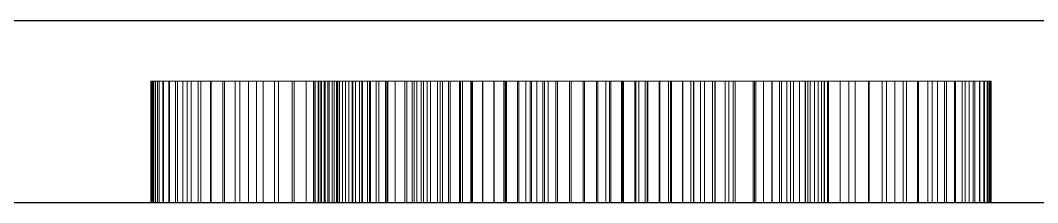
# Paper-space layout '01_三视图' of a CAD drawing. Header units: millimetres. Extents: x 8 to 439, y 8 to 289.
# Drawn here: x 155.847 to 157.524, y 66.5 to 66.8 of the extents above; entities that cross this region are included whole.
import ezdxf

# ---------------------------------------------------------------- set-up
doc = ezdxf.new("R2010")
doc.units = ezdxf.units.MM
doc.linetypes.add('WP_HIDDEN', pattern=[2.3, 1.5, -0.8])
doc.layers.add('HIDDEN', color=7, linetype='WP_HIDDEN', lineweight=13)
doc.layers.add('VISIBLE', color=7, linetype='CONTINUOUS', lineweight=25)

psp = doc.layouts.new('01_三视图')

# ---------------------------------------------------------------- linework, layer by layer
at = {"layer": 'HIDDEN'}
for points in [[(156.0635, 66.7), (156.0623, 66.7)], [(156.0623, 66.5), (156.0623, 66.7)], [(156.0623, 66.7), (156.0631, 66.7)], [(156.0631, 66.5), (156.0631, 66.7)], [(156.0631, 66.7), (156.0656, 66.7)], [(156.0672, 66.7), (156.0635, 66.7)], [(156.0635, 66.5), (156.0635, 66.7)], [(156.0656, 66.5), (156.0656, 66.7)], [(156.0656, 66.7), (156.0697, 66.7)], [(156.0732, 66.7), (156.0672, 66.7)], [(156.0672, 66.5), (156.0672, 66.7)], [(156.0697, 66.5), (156.0697, 66.7)], [(156.0697, 66.7), (156.0755, 66.7)], [(156.0817, 66.7), (156.0732, 66.7)], [(156.0732, 66.5), (156.0732, 66.7)], [(156.0755, 66.5), (156.0755, 66.7)], [(156.0755, 66.7), (156.0828, 66.7)], [(156.0926, 66.7), (156.0817, 66.7)], [(156.0817, 66.5), (156.0817, 66.7)], [(156.0828, 66.5), (156.0828, 66.7)], [(156.0828, 66.7), (156.0919, 66.7)], [(156.0919, 66.5), (156.0919, 66.7)], [(156.0919, 66.7), (156.1025, 66.7)], [(156.1059, 66.7), (156.0926, 66.7)], [(156.0926, 66.5), (156.0926, 66.7)], [(156.1025, 66.5), (156.1025, 66.7)], [(156.1025, 66.7), (156.1149, 66.7)], [(156.1217, 66.7), (156.1059, 66.7)], [(156.1059, 66.5), (156.1059, 66.7)], [(156.1149, 66.5), (156.1149, 66.7)], [(156.1149, 66.7), (156.1288, 66.7)], [(156.1399, 66.7), (156.1217, 66.7)], [(156.1217, 66.5), (156.1217, 66.7)], [(156.1288, 66.5), (156.1288, 66.7)], [(156.1288, 66.7), (156.1444, 66.7)], [(156.1399, 66.5), (156.1399, 66.7)], [(156.1604, 66.7), (156.1399, 66.7)], [(156.1444, 66.5), (156.1444, 66.7)], [(156.1444, 66.7), (156.1616, 66.7)], [(156.1604, 66.5), (156.1604, 66.7)], [(156.1833, 66.7), (156.1604, 66.7)], [(156.1616, 66.5), (156.1616, 66.7)], [(156.1616, 66.7), (156.1805, 66.7)], [(156.1805, 66.5), (156.1805, 66.7)], [(156.1805, 66.7), (156.201, 66.7)], [(156.1833, 66.5), (156.1833, 66.7)], [(156.2086, 66.7), (156.1833, 66.7)], [(156.201, 66.5), (156.201, 66.7)], [(156.201, 66.7), (156.2232, 66.7)], [(156.2086, 66.5), (156.2086, 66.7)], [(156.2362, 66.7), (156.2086, 66.7)], [(156.2232, 66.5), (156.2232, 66.7)], [(156.2232, 66.7), (156.247, 66.7)], [(156.2362, 66.5), (156.2362, 66.7)], [(156.2662, 66.7), (156.2362, 66.7)], [(156.247, 66.5), (156.247, 66.7)], [(156.247, 66.7), (156.2725, 66.7)], [(156.2662, 66.5), (156.2662, 66.7)], [(156.2986, 66.7), (156.2662, 66.7)], [(156.2725, 66.5), (156.2725, 66.7)], [(156.2725, 66.7), (156.2949, 66.7)], [(156.2949, 66.5), (156.2949, 66.7)], [(156.2949, 66.7), (156.3184, 66.7)], [(156.2986, 66.5), (156.2986, 66.7)], [(156.3332, 66.7), (156.2986, 66.7)], [(156.3184, 66.5), (156.3184, 66.7)], [(156.3184, 66.7), (156.3429, 66.7)], [(156.3323, 66.7), (156.3304, 66.7)], [(156.3304, 66.7), (156.3325, 66.7)], [(156.3304, 66.5), (156.3304, 66.7)], [(156.3381, 66.7), (156.3323, 66.7)], [(156.3323, 66.5), (156.3323, 66.7)], [(156.3325, 66.7), (156.3389, 66.7)], [(156.3325, 66.5), (156.3325, 66.7)], [(156.3332, 66.5), (156.3332, 66.7)], [(156.3703, 66.7), (156.3332, 66.7)], [(156.3424, 66.7), (156.3381, 66.7)], [(156.3381, 66.5), (156.3381, 66.7)], [(156.3389, 66.7), (156.3436, 66.7)], [(156.3389, 66.5), (156.3389, 66.7)], [(156.3477, 66.7), (156.3424, 66.7)], [(156.3424, 66.5), (156.3424, 66.7)], [(156.3429, 66.5), (156.3429, 66.7)], [(156.3429, 66.7), (156.3684, 66.7)], [(156.3436, 66.7), (156.3494, 66.7)], [(156.3436, 66.5), (156.3436, 66.7)], [(156.3539, 66.7), (156.3477, 66.7)], [(156.3477, 66.5), (156.3477, 66.7)], [(156.3494, 66.7), (156.3562, 66.7)], [(156.3494, 66.5), (156.3494, 66.7)], [(156.3611, 66.7), (156.3539, 66.7)], [(156.3539, 66.5), (156.3539, 66.7)], [(156.3562, 66.7), (156.3641, 66.7)], [(156.3562, 66.5), (156.3562, 66.7)], [(156.3692, 66.7), (156.3611, 66.7)], [(156.3611, 66.5), (156.3611, 66.7)], [(156.3641, 66.7), (156.3731, 66.7)], [(156.3641, 66.5), (156.3641, 66.7)], [(156.3684, 66.5), (156.3684, 66.7)], [(156.3684, 66.7), (156.3949, 66.7)], [(156.3783, 66.7), (156.3692, 66.7)], [(156.3692, 66.5), (156.3692, 66.7)], [(156.3703, 66.5), (156.3703, 66.7)], [(156.4097, 66.7), (156.3703, 66.7)], [(156.3731, 66.7), (156.3831, 66.7)], [(156.3731, 66.5), (156.3731, 66.7)], [(156.3883, 66.7), (156.3783, 66.7)], [(156.3783, 66.5), (156.3783, 66.7)], [(156.3831, 66.7), (156.3941, 66.7)], [(156.3831, 66.5), (156.3831, 66.7)], [(156.3993, 66.7), (156.3883, 66.7)], [(156.3883, 66.5), (156.3883, 66.7)], [(156.3941, 66.7), (156.4063, 66.7)], [(156.3941, 66.5), (156.3941, 66.7)], [(156.3949, 66.5), (156.3949, 66.7)], [(156.3949, 66.7), (156.4225, 66.7)], [(156.4113, 66.7), (156.3993, 66.7)], [(156.3993, 66.5), (156.3993, 66.7)], [(156.4063, 66.7), (156.4194, 66.7)], [(156.4063, 66.5), (156.4063, 66.7)], [(156.4097, 66.5), (156.4097, 66.7)], [(156.4517, 66.7), (156.4097, 66.7)], [(156.4242, 66.7), (156.4113, 66.7)], [(156.4113, 66.5), (156.4113, 66.7)], [(156.4194, 66.7), (156.4336, 66.7)], [(156.4194, 66.5), (156.4194, 66.7)], [(156.4225, 66.5), (156.4225, 66.7)], [(156.4225, 66.7), (156.4511, 66.7)], [(156.4381, 66.7), (156.4242, 66.7)], [(156.4242, 66.5), (156.4242, 66.7)], [(156.4336, 66.7), (156.4489, 66.7)], [(156.4336, 66.5), (156.4336, 66.7)], [(156.4529, 66.7), (156.4381, 66.7)], [(156.4381, 66.5), (156.4381, 66.7)], [(156.4489, 66.7), (156.4652, 66.7)], [(156.4489, 66.5), (156.4489, 66.7)], [(156.4511, 66.5), (156.4511, 66.7)], [(156.4511, 66.7), (156.4808, 66.7)], [(156.4517, 66.5), (156.4517, 66.7)], [(156.4961, 66.7), (156.4517, 66.7)], [(156.4844, 66.7), (156.4529, 66.7)], [(156.4529, 66.5), (156.4529, 66.7)], [(156.4652, 66.7), (156.4932, 66.7)], [(156.4652, 66.5), (156.4652, 66.7)], [(156.4808, 66.5), (156.4808, 66.7)], [(156.4808, 66.7), (156.5115, 66.7)], [(156.5008, 66.7), (156.4844, 66.7)], [(156.4844, 66.5), (156.4844, 66.7)], [(156.4932, 66.7), (156.508, 66.7)], [(156.4932, 66.5), (156.4932, 66.7)], [(156.4961, 66.5), (156.4961, 66.7)], [(156.5429, 66.7), (156.4961, 66.7)], [(156.5177, 66.7), (156.5008, 66.7)], [(156.5008, 66.5), (156.5008, 66.7)], [(156.508, 66.7), (156.5234, 66.7)], [(156.508, 66.5), (156.508, 66.7)], [(156.5115, 66.5), (156.5115, 66.7)], [(156.5115, 66.7), (156.5432, 66.7)], [(156.535, 66.7), (156.5177, 66.7)], [(156.5177, 66.5), (156.5177, 66.7)], [(156.5234, 66.7), (156.5393, 66.7)], [(156.5234, 66.5), (156.5234, 66.7)], [(156.5528, 66.7), (156.535, 66.7)], [(156.535, 66.5), (156.535, 66.7)], [(156.5393, 66.7), (156.5558, 66.7)], [(156.5393, 66.5), (156.5393, 66.7)], [(156.5429, 66.5), (156.5429, 66.7)], [(156.5923, 66.7), (156.5429, 66.7)], [(156.5432, 66.5), (156.5432, 66.7)], [(156.5432, 66.7), (156.5759, 66.7)], [(156.571, 66.7), (156.5528, 66.7)], [(156.5528, 66.5), (156.5528, 66.7)], [(156.5558, 66.7), (156.5729, 66.7)], [(156.5558, 66.5), (156.5558, 66.7)], [(156.5897, 66.7), (156.571, 66.7)], [(156.571, 66.5), (156.571, 66.7)], [(156.5729, 66.7), (156.5906, 66.7)], [(156.5729, 66.5), (156.5729, 66.7)], [(156.5759, 66.5), (156.5759, 66.7)], [(156.5759, 66.7), (156.6097, 66.7)], [(156.6088, 66.7), (156.5897, 66.7)], [(156.5897, 66.5), (156.5897, 66.7)], [(156.5906, 66.7), (156.6088, 66.7)], [(156.5906, 66.5), (156.5906, 66.7)], [(156.5923, 66.5), (156.5923, 66.7)], [(156.6441, 66.7), (156.5923, 66.7)], [(156.6088, 66.7), (156.6276, 66.7)], [(156.6283, 66.7), (156.6088, 66.7)], [(156.6088, 66.5), (156.6088, 66.7)], [(156.6088, 66.5), (156.6088, 66.7)], [(156.6097, 66.5), (156.6097, 66.7)], [(156.6097, 66.7), (156.6445, 66.7)], [(156.6276, 66.7), (156.6469, 66.7)], [(156.6276, 66.5), (156.6276, 66.7)], [(156.6483, 66.7), (156.6283, 66.7)], [(156.6283, 66.5), (156.6283, 66.7)], [(156.6441, 66.5), (156.6441, 66.7)], [(156.6983, 66.7), (156.6441, 66.7)], [(156.6445, 66.5), (156.6445, 66.7)], [(156.6445, 66.7), (156.6803, 66.7)], [(156.6469, 66.7), (156.6668, 66.7)], [(156.6469, 66.5), (156.6469, 66.7)], [(156.6688, 66.7), (156.6483, 66.7)], [(156.6483, 66.5), (156.6483, 66.7)], [(156.6668, 66.7), (156.6873, 66.7)], [(156.6668, 66.5), (156.6668, 66.7)], [(156.6897, 66.7), (156.6688, 66.7)], [(156.6688, 66.5), (156.6688, 66.7)], [(156.6803, 66.5), (156.6803, 66.7)], [(156.6803, 66.7), (156.7172, 66.7)], [(156.6873, 66.7), (156.7084, 66.7)], [(156.6873, 66.5), (156.6873, 66.7)], [(156.711, 66.7), (156.6897, 66.7)], [(156.6897, 66.5), (156.6897, 66.7)], [(156.6983, 66.5), (156.6983, 66.7)], [(156.7551, 66.7), (156.6983, 66.7)], [(156.7084, 66.7), (156.73, 66.7)], [(156.7084, 66.5), (156.7084, 66.7)], [(156.7328, 66.7), (156.711, 66.7)], [(156.711, 66.5), (156.711, 66.7)], [(156.7172, 66.5), (156.7172, 66.7)], [(156.7172, 66.7), (156.7551, 66.7)], [(156.73, 66.7), (156.7522, 66.7)], [(156.73, 66.5), (156.73, 66.7)], [(156.7551, 66.7), (156.7328, 66.7)], [(156.7328, 66.5), (156.7328, 66.7)], [(156.7522, 66.7), (156.7748, 66.7)], [(156.7522, 66.5), (156.7522, 66.7)], [(156.7551, 66.5), (156.7551, 66.7)], [(156.7972, 66.7), (156.7551, 66.7)], [(156.7551, 66.7), (156.8121, 66.7)], [(156.7773, 66.7), (156.7551, 66.7)], [(156.7748, 66.7), (156.7969, 66.7)], [(156.7748, 66.5), (156.7748, 66.7)], [(156.7991, 66.7), (156.7773, 66.7)], [(156.7773, 66.5), (156.7773, 66.7)], [(156.7969, 66.7), (156.8185, 66.7)], [(156.7969, 66.5), (156.7969, 66.7)], [(156.7972, 66.5), (156.7972, 66.7)], [(156.838, 66.7), (156.7972, 66.7)], [(156.8205, 66.7), (156.7991, 66.7)], [(156.7991, 66.5), (156.7991, 66.7)], [(156.8121, 66.5), (156.8121, 66.7)], [(156.8121, 66.7), (156.8667, 66.7)], [(156.8185, 66.7), (156.8397, 66.7)], [(156.8185, 66.5), (156.8185, 66.7)], [(156.8413, 66.7), (156.8205, 66.7)], [(156.8205, 66.5), (156.8205, 66.7)], [(156.838, 66.5), (156.838, 66.7)], [(156.8774, 66.7), (156.838, 66.7)], [(156.8397, 66.7), (156.8604, 66.7)], [(156.8397, 66.5), (156.8397, 66.7)], [(156.8618, 66.7), (156.8413, 66.7)], [(156.8413, 66.5), (156.8413, 66.7)], [(156.8604, 66.7), (156.8807, 66.7)], [(156.8604, 66.5), (156.8604, 66.7)], [(156.8818, 66.7), (156.8618, 66.7)], [(156.8618, 66.5), (156.8618, 66.7)], [(156.8667, 66.5), (156.8667, 66.7)], [(156.8667, 66.7), (156.9188, 66.7)], [(156.8774, 66.5), (156.8774, 66.7)], [(156.9156, 66.7), (156.8774, 66.7)], [(156.8807, 66.7), (156.9004, 66.7)], [(156.8807, 66.5), (156.8807, 66.7)], [(156.9014, 66.7), (156.8818, 66.7)], [(156.8818, 66.5), (156.8818, 66.7)], [(156.9004, 66.7), (156.9197, 66.7)], [(156.9004, 66.5), (156.9004, 66.7)], [(156.9205, 66.7), (156.9014, 66.7)], [(156.9014, 66.5), (156.9014, 66.7)], [(156.9156, 66.5), (156.9156, 66.7)], [(156.9524, 66.7), (156.9156, 66.7)], [(156.9188, 66.5), (156.9188, 66.7)], [(156.9188, 66.7), (156.9683, 66.7)], [(156.9197, 66.7), (156.9386, 66.7)], [(156.9197, 66.5), (156.9197, 66.7)], [(156.9391, 66.7), (156.9205, 66.7)], [(156.9205, 66.5), (156.9205, 66.7)], [(156.9386, 66.7), (156.9569, 66.7)], [(156.9386, 66.5), (156.9386, 66.7)], [(156.9573, 66.7), (156.9391, 66.7)], [(156.9391, 66.5), (156.9391, 66.7)], [(156.9524, 66.5), (156.9524, 66.7)], [(156.988, 66.7), (156.9524, 66.7)], [(156.9569, 66.7), (156.9748, 66.7)], [(156.9569, 66.5), (156.9569, 66.7)], [(156.9751, 66.7), (156.9573, 66.7)], [(156.9573, 66.5), (156.9573, 66.7)], [(156.9683, 66.5), (156.9683, 66.7)], [(156.9683, 66.7), (157.0153, 66.7)], [(156.9748, 66.7), (156.9923, 66.7)], [(156.9748, 66.5), (156.9748, 66.7)], [(156.9924, 66.7), (156.9751, 66.7)], [(156.9751, 66.5), (156.9751, 66.7)], [(156.988, 66.5), (156.988, 66.7)], [(157.0222, 66.7), (156.988, 66.7)], [(156.9923, 66.7), (157.0092, 66.7)], [(156.9923, 66.5), (156.9923, 66.7)], [(157.0093, 66.7), (156.9924, 66.7)], [(156.9924, 66.5), (156.9924, 66.7)], [(157.0092, 66.7), (157.0257, 66.7)], [(157.0092, 66.5), (157.0092, 66.7)], [(157.0257, 66.7), (157.0093, 66.7)], [(157.0093, 66.5), (157.0093, 66.7)], [(157.0153, 66.5), (157.0153, 66.7)], [(157.0153, 66.7), (157.0598, 66.7)], [(157.0222, 66.5), (157.0222, 66.7)], [(157.0551, 66.7), (157.0222, 66.7)], [(157.0257, 66.7), (157.0572, 66.7)], [(157.0572, 66.7), (157.0257, 66.7)], [(157.0257, 66.5), (157.0257, 66.7)], [(157.0257, 66.5), (157.0257, 66.7)], [(157.0551, 66.5), (157.0551, 66.7)], [(157.0866, 66.7), (157.0551, 66.7)], [(157.0572, 66.7), (157.0721, 66.7)], [(157.0572, 66.5), (157.0572, 66.7)], [(157.0598, 66.5), (157.0598, 66.7)], [(157.0598, 66.7), (157.1018, 66.7)], [(157.0721, 66.7), (157.0859, 66.7)], [(157.0721, 66.5), (157.0721, 66.7)], [(157.0859, 66.7), (157.0989, 66.7)], [(157.0859, 66.5), (157.0859, 66.7)], [(157.0866, 66.5), (157.0866, 66.7)], [(157.1168, 66.7), (157.0866, 66.7)], [(157.0989, 66.7), (157.1108, 66.7)], [(157.0989, 66.5), (157.0989, 66.7)], [(157.1018, 66.5), (157.1018, 66.7)], [(157.1018, 66.7), (157.1413, 66.7)], [(157.1108, 66.7), (157.1218, 66.7)], [(157.1108, 66.5), (157.1108, 66.7)], [(157.1168, 66.5), (157.1168, 66.7)], [(157.1455, 66.7), (157.1168, 66.7)], [(157.1218, 66.7), (157.1319, 66.7)], [(157.1218, 66.5), (157.1218, 66.7)], [(157.1319, 66.7), (157.141, 66.7)], [(157.1319, 66.5), (157.1319, 66.7)], [(157.141, 66.7), (157.1491, 66.7)], [(157.141, 66.5), (157.141, 66.7)], [(157.1413, 66.5), (157.1413, 66.7)], [(157.1413, 66.7), (157.1783, 66.7)], [(157.1455, 66.5), (157.1455, 66.7)], [(157.1728, 66.7), (157.1455, 66.7)], [(157.1491, 66.7), (157.1563, 66.7)], [(157.1491, 66.5), (157.1491, 66.7)], [(157.1563, 66.7), (157.1625, 66.7)], [(157.1563, 66.5), (157.1563, 66.7)], [(157.1625, 66.7), (157.1678, 66.7)], [(157.1625, 66.5), (157.1625, 66.7)], [(157.1678, 66.7), (157.1721, 66.7)], [(157.1678, 66.5), (157.1678, 66.7)], [(157.1721, 66.7), (157.1778, 66.7)], [(157.1721, 66.5), (157.1721, 66.7)], [(157.1728, 66.5), (157.1728, 66.7)], [(157.1988, 66.7), (157.1728, 66.7)], [(157.1778, 66.7), (157.1797, 66.7)], [(157.1778, 66.5), (157.1778, 66.7)], [(157.1783, 66.5), (157.1783, 66.7)], [(157.1783, 66.7), (157.213, 66.7)], [(157.1797, 66.5), (157.1797, 66.7)], [(157.1988, 66.5), (157.1988, 66.7)], [(157.2233, 66.7), (157.1988, 66.7)], [(157.213, 66.5), (157.213, 66.7)], [(157.213, 66.7), (157.2453, 66.7)], [(157.2233, 66.5), (157.2233, 66.7)], [(157.2464, 66.7), (157.2233, 66.7)], [(157.2453, 66.5), (157.2453, 66.7)], [(157.2453, 66.7), (157.2752, 66.7)], [(157.2464, 66.5), (157.2464, 66.7)], [(157.2681, 66.7), (157.2464, 66.7)], [(157.2681, 66.5), (157.2681, 66.7)], [(157.2886, 66.7), (157.2681, 66.7)], [(157.2752, 66.5), (157.2752, 66.7)], [(157.2752, 66.7), (157.3027, 66.7)], [(157.2886, 66.5), (157.2886, 66.7)], [(157.3079, 66.7), (157.2886, 66.7)], [(157.3027, 66.5), (157.3027, 66.7)], [(157.3027, 66.7), (157.3279, 66.7)], [(157.3079, 66.5), (157.3079, 66.7)], [(157.3261, 66.7), (157.3079, 66.7)], [(157.3261, 66.5), (157.3261, 66.7)], [(157.3431, 66.7), (157.3261, 66.7)], [(157.3279, 66.5), (157.3279, 66.7)], [(157.3279, 66.7), (157.3506, 66.7)], [(157.3431, 66.5), (157.3431, 66.7)], [(157.359, 66.7), (157.3431, 66.7)], [(157.3506, 66.5), (157.3506, 66.7)], [(157.3506, 66.7), (157.371, 66.7)], [(157.359, 66.5), (157.359, 66.7)], [(157.3738, 66.7), (157.359, 66.7)], [(157.371, 66.5), (157.371, 66.7)], [(157.371, 66.7), (157.389, 66.7)], [(157.3738, 66.5), (157.3738, 66.7)], [(157.3875, 66.7), (157.3738, 66.7)], [(157.3875, 66.5), (157.3875, 66.7)], [(157.4, 66.7), (157.3875, 66.7)], [(157.389, 66.5), (157.389, 66.7)], [(157.389, 66.7), (157.4046, 66.7)], [(157.4, 66.5), (157.4, 66.7)], [(157.4112, 66.7), (157.4, 66.7)], [(157.4046, 66.5), (157.4046, 66.7)], [(157.4046, 66.7), (157.4178, 66.7)], [(157.4112, 66.5), (157.4112, 66.7)], [(157.4209, 66.7), (157.4112, 66.7)], [(157.4178, 66.5), (157.4178, 66.7)], [(157.4178, 66.7), (157.4286, 66.7)], [(157.4209, 66.5), (157.4209, 66.7)], [(157.4291, 66.7), (157.4209, 66.7)], [(157.4286, 66.5), (157.4286, 66.7)], [(157.4286, 66.7), (157.437, 66.7)], [(157.4291, 66.5), (157.4291, 66.7)], [(157.4359, 66.7), (157.4291, 66.7)], [(157.4359, 66.5), (157.4359, 66.7)], [(157.4411, 66.7), (157.4359, 66.7)], [(157.437, 66.5), (157.437, 66.7)], [(157.437, 66.7), (157.443, 66.7)], [(157.4411, 66.5), (157.4411, 66.7)], [(157.4448, 66.7), (157.4411, 66.7)], [(157.443, 66.5), (157.443, 66.7)], [(157.443, 66.7), (157.4466, 66.7)], [(157.4448, 66.5), (157.4448, 66.7)], [(157.4471, 66.7), (157.4448, 66.7)], [(157.4466, 66.5), (157.4466, 66.7)], [(157.4466, 66.7), (157.4478, 66.7)], [(157.4471, 66.5), (157.4471, 66.7)], [(157.4478, 66.7), (157.4471, 66.7)], [(157.4478, 66.5), (157.4478, 66.7)], [(156.0623, 66.5), (156.0635, 66.5)], [(156.0631, 66.5), (156.0623, 66.5)], [(156.0656, 66.5), (156.0631, 66.5)], [(156.0635, 66.5), (156.0672, 66.5)], [(156.0697, 66.5), (156.0656, 66.5)], [(156.0672, 66.5), (156.0732, 66.5)], [(156.0755, 66.5), (156.0697, 66.5)], [(156.0732, 66.5), (156.0817, 66.5)], [(156.0828, 66.5), (156.0755, 66.5)], [(156.0817, 66.5), (156.0926, 66.5)], [(156.0919, 66.5), (156.0828, 66.5)], [(156.1025, 66.5), (156.0919, 66.5)], [(156.0926, 66.5), (156.1059, 66.5)], [(156.1149, 66.5), (156.1025, 66.5)], [(156.1059, 66.5), (156.1217, 66.5)], [(156.1288, 66.5), (156.1149, 66.5)], [(156.1217, 66.5), (156.1399, 66.5)], [(156.1444, 66.5), (156.1288, 66.5)], [(156.1399, 66.5), (156.1604, 66.5)], [(156.1616, 66.5), (156.1444, 66.5)], [(156.1604, 66.5), (156.1833, 66.5)], [(156.1805, 66.5), (156.1616, 66.5)], [(156.201, 66.5), (156.1805, 66.5)], [(156.1833, 66.5), (156.2086, 66.5)], [(156.2232, 66.5), (156.201, 66.5)], [(156.2086, 66.5), (156.2362, 66.5)], [(156.247, 66.5), (156.2232, 66.5)], [(156.2362, 66.5), (156.2662, 66.5)], [(156.2725, 66.5), (156.247, 66.5)], [(156.2662, 66.5), (156.2986, 66.5)], [(156.2949, 66.5), (156.2725, 66.5)], [(156.3184, 66.5), (156.2949, 66.5)], [(156.2986, 66.5), (156.3332, 66.5)], [(156.3429, 66.5), (156.3184, 66.5)], [(156.3304, 66.5), (156.3323, 66.5)], [(156.3325, 66.5), (156.3304, 66.5)], [(156.3323, 66.5), (156.3381, 66.5)], [(156.3389, 66.5), (156.3325, 66.5)], [(156.3332, 66.5), (156.3703, 66.5)], [(156.3381, 66.5), (156.3424, 66.5)], [(156.3436, 66.5), (156.3389, 66.5)], [(156.3424, 66.5), (156.3477, 66.5)], [(156.3684, 66.5), (156.3429, 66.5)], [(156.3494, 66.5), (156.3436, 66.5)], [(156.3477, 66.5), (156.3539, 66.5)], [(156.3562, 66.5), (156.3494, 66.5)], [(156.3539, 66.5), (156.3611, 66.5)], [(156.3641, 66.5), (156.3562, 66.5)], [(156.3611, 66.5), (156.3692, 66.5)], [(156.3731, 66.5), (156.3641, 66.5)], [(156.3949, 66.5), (156.3684, 66.5)], [(156.3692, 66.5), (156.3783, 66.5)], [(156.3703, 66.5), (156.4097, 66.5)], [(156.3831, 66.5), (156.3731, 66.5)], [(156.3783, 66.5), (156.3883, 66.5)], [(156.3941, 66.5), (156.3831, 66.5)], [(156.3883, 66.5), (156.3993, 66.5)], [(156.4063, 66.5), (156.3941, 66.5)], [(156.4225, 66.5), (156.3949, 66.5)], [(156.3993, 66.5), (156.4113, 66.5)], [(156.4194, 66.5), (156.4063, 66.5)], [(156.4097, 66.5), (156.4517, 66.5)], [(156.4113, 66.5), (156.4242, 66.5)], [(156.4336, 66.5), (156.4194, 66.5)], [(156.4511, 66.5), (156.4225, 66.5)], [(156.4242, 66.5), (156.4381, 66.5)], [(156.4489, 66.5), (156.4336, 66.5)], [(156.4381, 66.5), (156.4529, 66.5)], [(156.4652, 66.5), (156.4489, 66.5)], [(156.4808, 66.5), (156.4511, 66.5)], [(156.4517, 66.5), (156.4961, 66.5)], [(156.4529, 66.5), (156.4844, 66.5)], [(156.4932, 66.5), (156.4652, 66.5)], [(156.5115, 66.5), (156.4808, 66.5)], [(156.4844, 66.5), (156.5008, 66.5)], [(156.508, 66.5), (156.4932, 66.5)], [(156.4961, 66.5), (156.5429, 66.5)], [(156.5008, 66.5), (156.5177, 66.5)], [(156.5234, 66.5), (156.508, 66.5)], [(156.5432, 66.5), (156.5115, 66.5)], [(156.5177, 66.5), (156.535, 66.5)], [(156.5393, 66.5), (156.5234, 66.5)], [(156.535, 66.5), (156.5528, 66.5)], [(156.5558, 66.5), (156.5393, 66.5)], [(156.5429, 66.5), (156.5923, 66.5)], [(156.5759, 66.5), (156.5432, 66.5)], [(156.5528, 66.5), (156.571, 66.5)], [(156.5729, 66.5), (156.5558, 66.5)], [(156.571, 66.5), (156.5897, 66.5)], [(156.5906, 66.5), (156.5729, 66.5)], [(156.6097, 66.5), (156.5759, 66.5)], [(156.5897, 66.5), (156.6088, 66.5)], [(156.6088, 66.5), (156.5906, 66.5)], [(156.5923, 66.5), (156.6441, 66.5)], [(156.6276, 66.5), (156.6088, 66.5)], [(156.6088, 66.5), (156.6283, 66.5)], [(156.6445, 66.5), (156.6097, 66.5)], [(156.6469, 66.5), (156.6276, 66.5)], [(156.6283, 66.5), (156.6483, 66.5)], [(156.6441, 66.5), (156.6983, 66.5)], [(156.6803, 66.5), (156.6445, 66.5)], [(156.6668, 66.5), (156.6469, 66.5)], [(156.6483, 66.5), (156.6688, 66.5)], [(156.6873, 66.5), (156.6668, 66.5)], [(156.6688, 66.5), (156.6897, 66.5)], [(156.7172, 66.5), (156.6803, 66.5)], [(156.7084, 66.5), (156.6873, 66.5)], [(156.6897, 66.5), (156.711, 66.5)], [(156.6983, 66.5), (156.7551, 66.5)], [(156.73, 66.5), (156.7084, 66.5)], [(156.711, 66.5), (156.7328, 66.5)], [(156.7551, 66.5), (156.7172, 66.5)], [(156.7522, 66.5), (156.73, 66.5)], [(156.7328, 66.5), (156.7551, 66.5)], [(156.7748, 66.5), (156.7522, 66.5)], [(156.8121, 66.5), (156.7551, 66.5)], [(156.7551, 66.5), (156.7972, 66.5)], [(156.7551, 66.5), (156.7773, 66.5)], [(156.7969, 66.5), (156.7748, 66.5)], [(156.7773, 66.5), (156.7991, 66.5)], [(156.8185, 66.5), (156.7969, 66.5)], [(156.7972, 66.5), (156.838, 66.5)], [(156.7991, 66.5), (156.8205, 66.5)], [(156.8667, 66.5), (156.8121, 66.5)], [(156.8397, 66.5), (156.8185, 66.5)], [(156.8205, 66.5), (156.8413, 66.5)], [(156.838, 66.5), (156.8774, 66.5)], [(156.8604, 66.5), (156.8397, 66.5)], [(156.8413, 66.5), (156.8618, 66.5)], [(156.8807, 66.5), (156.8604, 66.5)], [(156.8618, 66.5), (156.8818, 66.5)], [(156.9188, 66.5), (156.8667, 66.5)], [(156.8774, 66.5), (156.9156, 66.5)], [(156.9004, 66.5), (156.8807, 66.5)], [(156.8818, 66.5), (156.9014, 66.5)], [(156.9197, 66.5), (156.9004, 66.5)], [(156.9014, 66.5), (156.9205, 66.5)], [(156.9156, 66.5), (156.9524, 66.5)], [(156.9683, 66.5), (156.9188, 66.5)], [(156.9386, 66.5), (156.9197, 66.5)], [(156.9205, 66.5), (156.9391, 66.5)], [(156.9569, 66.5), (156.9386, 66.5)], [(156.9391, 66.5), (156.9573, 66.5)], [(156.9524, 66.5), (156.988, 66.5)], [(156.9748, 66.5), (156.9569, 66.5)], [(156.9573, 66.5), (156.9751, 66.5)], [(157.0153, 66.5), (156.9683, 66.5)], [(156.9923, 66.5), (156.9748, 66.5)], [(156.9751, 66.5), (156.9924, 66.5)], [(156.988, 66.5), (157.0222, 66.5)], [(157.0092, 66.5), (156.9923, 66.5)], [(156.9924, 66.5), (157.0093, 66.5)], [(157.0257, 66.5), (157.0092, 66.5)], [(157.0093, 66.5), (157.0257, 66.5)], [(157.0598, 66.5), (157.0153, 66.5)], [(157.0222, 66.5), (157.0551, 66.5)], [(157.0572, 66.5), (157.0257, 66.5)], [(157.0257, 66.5), (157.0572, 66.5)], [(157.0551, 66.5), (157.0866, 66.5)], [(157.0721, 66.5), (157.0572, 66.5)], [(157.1018, 66.5), (157.0598, 66.5)], [(157.0859, 66.5), (157.0721, 66.5)], [(157.0989, 66.5), (157.0859, 66.5)], [(157.0866, 66.5), (157.1168, 66.5)], [(157.1108, 66.5), (157.0989, 66.5)], [(157.1413, 66.5), (157.1018, 66.5)], [(157.1218, 66.5), (157.1108, 66.5)], [(157.1168, 66.5), (157.1455, 66.5)], [(157.1319, 66.5), (157.1218, 66.5)], [(157.141, 66.5), (157.1319, 66.5)], [(157.1491, 66.5), (157.141, 66.5)], [(157.1783, 66.5), (157.1413, 66.5)], [(157.1455, 66.5), (157.1728, 66.5)], [(157.1563, 66.5), (157.1491, 66.5)], [(157.1625, 66.5), (157.1563, 66.5)], [(157.1678, 66.5), (157.1625, 66.5)], [(157.1721, 66.5), (157.1678, 66.5)], [(157.1778, 66.5), (157.1721, 66.5)], [(157.1728, 66.5), (157.1988, 66.5)], [(157.1797, 66.5), (157.1778, 66.5)], [(157.213, 66.5), (157.1783, 66.5)], [(157.1988, 66.5), (157.2233, 66.5)], [(157.2453, 66.5), (157.213, 66.5)], [(157.2233, 66.5), (157.2464, 66.5)], [(157.2752, 66.5), (157.2453, 66.5)], [(157.2464, 66.5), (157.2681, 66.5)], [(157.2681, 66.5), (157.2886, 66.5)], [(157.3027, 66.5), (157.2752, 66.5)], [(157.2886, 66.5), (157.3079, 66.5)], [(157.3279, 66.5), (157.3027, 66.5)], [(157.3079, 66.5), (157.3261, 66.5)], [(157.3261, 66.5), (157.3431, 66.5)], [(157.3506, 66.5), (157.3279, 66.5)], [(157.3431, 66.5), (157.359, 66.5)], [(157.371, 66.5), (157.3506, 66.5)], [(157.359, 66.5), (157.3738, 66.5)], [(157.389, 66.5), (157.371, 66.5)], [(157.3738, 66.5), (157.3875, 66.5)], [(157.3875, 66.5), (157.4, 66.5)], [(157.4046, 66.5), (157.389, 66.5)], [(157.4, 66.5), (157.4112, 66.5)], [(157.4178, 66.5), (157.4046, 66.5)], [(157.4112, 66.5), (157.4209, 66.5)], [(157.4286, 66.5), (157.4178, 66.5)], [(157.4209, 66.5), (157.4291, 66.5)], [(157.437, 66.5), (157.4286, 66.5)], [(157.4291, 66.5), (157.4359, 66.5)], [(157.4359, 66.5), (157.4411, 66.5)], [(157.443, 66.5), (157.437, 66.5)], [(157.4411, 66.5), (157.4448, 66.5)], [(157.4466, 66.5), (157.443, 66.5)], [(157.4448, 66.5), (157.4471, 66.5)], [(157.4478, 66.5), (157.4466, 66.5)], [(157.4471, 66.5), (157.4478, 66.5)]]:
    psp.add_lwpolyline(points, dxfattribs=at)
at = {"layer": 'VISIBLE'}
for points in [[(136.4063, 66.8), (185.5937, 66.8)], [(136.4063, 66.5), (185.5937, 66.5)]]:
    psp.add_lwpolyline(points, dxfattribs=at)

doc.saveas('drawing.dxf')
